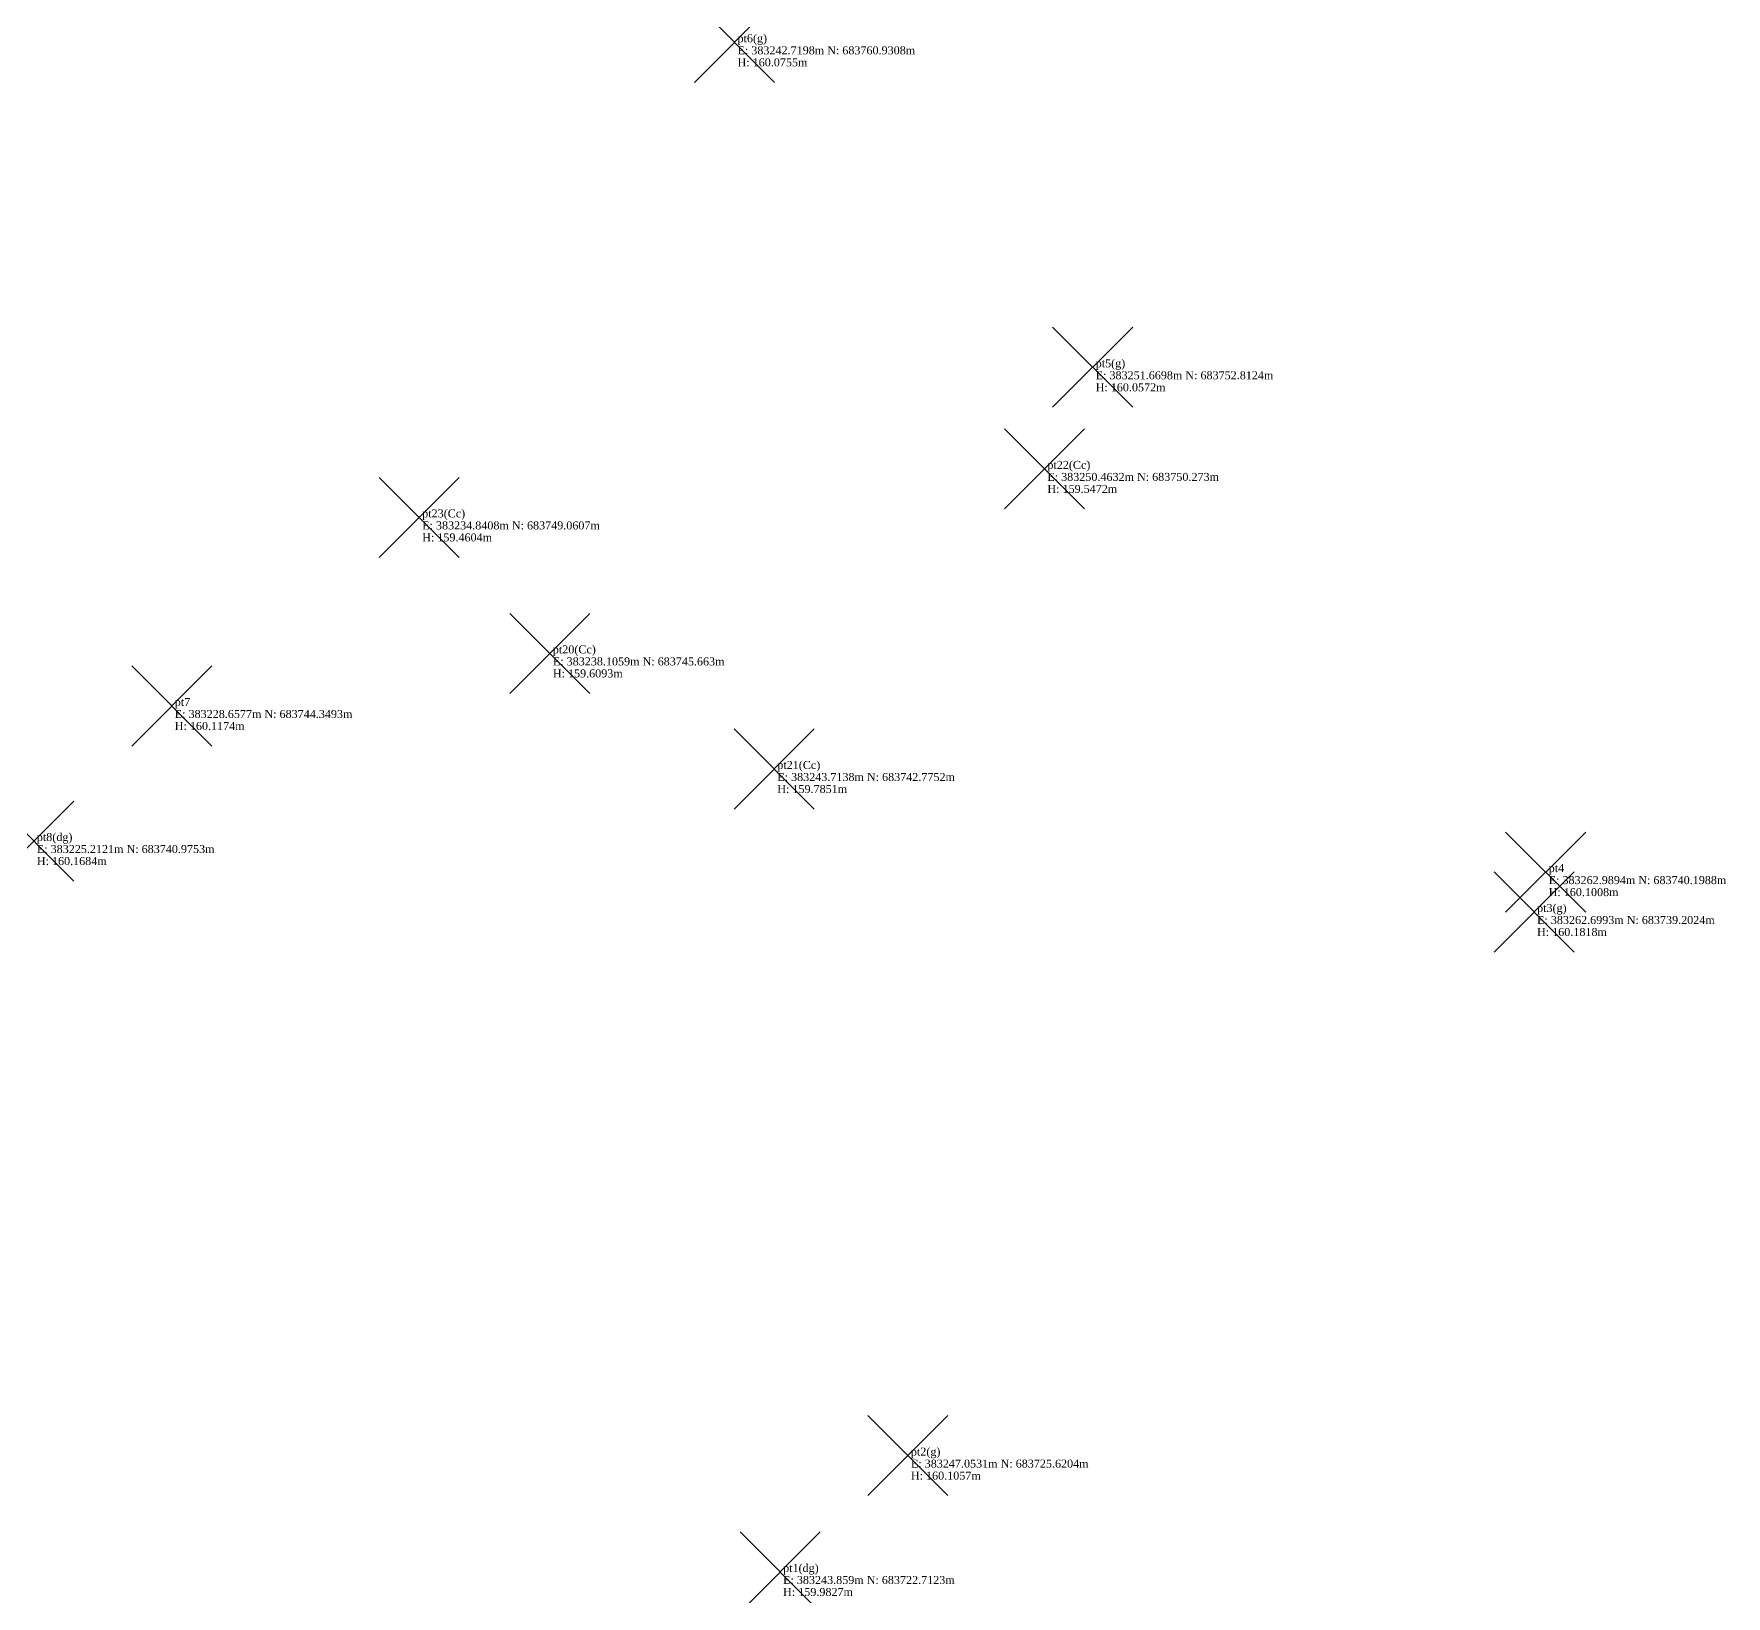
# Model space of a CAD drawing. Header units: millimetres. Extents: x 383225.2 to 383294.4, y 683673.1 to 683761.1.
# Drawn here: x 383225.21 to 383267.5, y 683722.11 to 683761.14 of the extents above; entities that cross this region are included whole.
import ezdxf

# ---------------------------------------------------------------- set-up
doc = ezdxf.new("R2010")
doc.units = ezdxf.units.MM
doc.header["$PDMODE"] = 3
doc.styles.get("Standard").update_dxf_attribs({"font": 'times.ttf'})

msp = doc.modelspace()

# ---------------------------------------------------------------- linework, layer by layer
at = {"layer": 'Survey.td2'}
for p in [(383242.72, 683760.931, 160.076), (383251.67, 683752.812, 160.057), (383250.463, 683750.273, 159.547), (383234.841, 683749.061, 159.46), (383238.106, 683745.663, 159.609), (383228.658, 683744.349, 160.117), (383243.714, 683742.775, 159.785), (383225.212, 683740.975, 160.168), (383262.989, 683740.199, 160.101), (383262.699, 683739.202, 160.182), (383247.053, 683725.62, 160.106), (383243.859, 683722.712, 159.983)]:
    msp.add_point(p, dxfattribs=at)

# ---------------------------------------------------------------- texts
at = {"layer": 'Survey.td2_Mark'}
for s, p in [(' pt6(g)', (383242.72, 683760.931)), (' E: 383242.7198m N: 683760.9308m', (383242.72, 683760.631, 160.076)), (' H: 160.0755m', (383242.72, 683760.331, 160.076)), (' pt5(g)', (383251.67, 683752.812)), (' E: 383251.6698m N: 683752.8124m', (383251.67, 683752.512, 160.057)), (' H: 160.0572m', (383251.67, 683752.212, 160.057)), (' pt22(Cc)', (383250.463, 683750.273)), (' E: 383250.4632m N: 683750.273m', (383250.463, 683749.973, 159.547)), (' H: 159.5472m', (383250.463, 683749.673, 159.547)), (' pt23(Cc)', (383234.841, 683749.061)), (' E: 383234.8408m N: 683749.0607m', (383234.841, 683748.761, 159.46)), (' H: 159.4604m', (383234.841, 683748.461, 159.46)), (' pt20(Cc)', (383238.106, 683745.663)), (' E: 383238.1059m N: 683745.663m', (383238.106, 683745.363, 159.609)), (' H: 159.6093m', (383238.106, 683745.063, 159.609)), (' pt7', (383228.658, 683744.349)), (' E: 383228.6577m N: 683744.3493m', (383228.658, 683744.049, 160.117)), (' H: 160.1174m', (383228.658, 683743.749, 160.117)), (' pt21(Cc)', (383243.714, 683742.775)), (' E: 383243.7138m N: 683742.7752m', (383243.714, 683742.475, 159.785)), (' H: 159.7851m', (383243.714, 683742.175, 159.785)), (' pt8(dg)', (383225.212, 683740.975)), (' E: 383225.2121m N: 683740.9753m', (383225.212, 683740.675, 160.168)), (' H: 160.1684m', (383225.212, 683740.375, 160.168)), (' pt4', (383262.989, 683740.199)), (' E: 383262.9894m N: 683740.1988m', (383262.989, 683739.899, 160.101)), (' H: 160.1008m', (383262.989, 683739.599, 160.101)), (' pt3(g)', (383262.699, 683739.202)), (' E: 383262.6993m N: 683739.2024m', (383262.699, 683738.902, 160.182)), (' H: 160.1818m', (383262.699, 683738.602, 160.182)), (' pt2(g)', (383247.053, 683725.62)), (' E: 383247.0531m N: 683725.6204m', (383247.053, 683725.32, 160.106)), (' H: 160.1057m', (383247.053, 683725.02, 160.106)), (' pt1(dg)', (383243.859, 683722.712)), (' E: 383243.859m N: 683722.7123m', (383243.859, 683722.412, 159.983)), (' H: 159.9827m', (383243.859, 683722.112, 159.983))]:
    msp.add_text(s, height=0.2, dxfattribs=at).set_placement(p)

doc.saveas('drawing.dxf')
